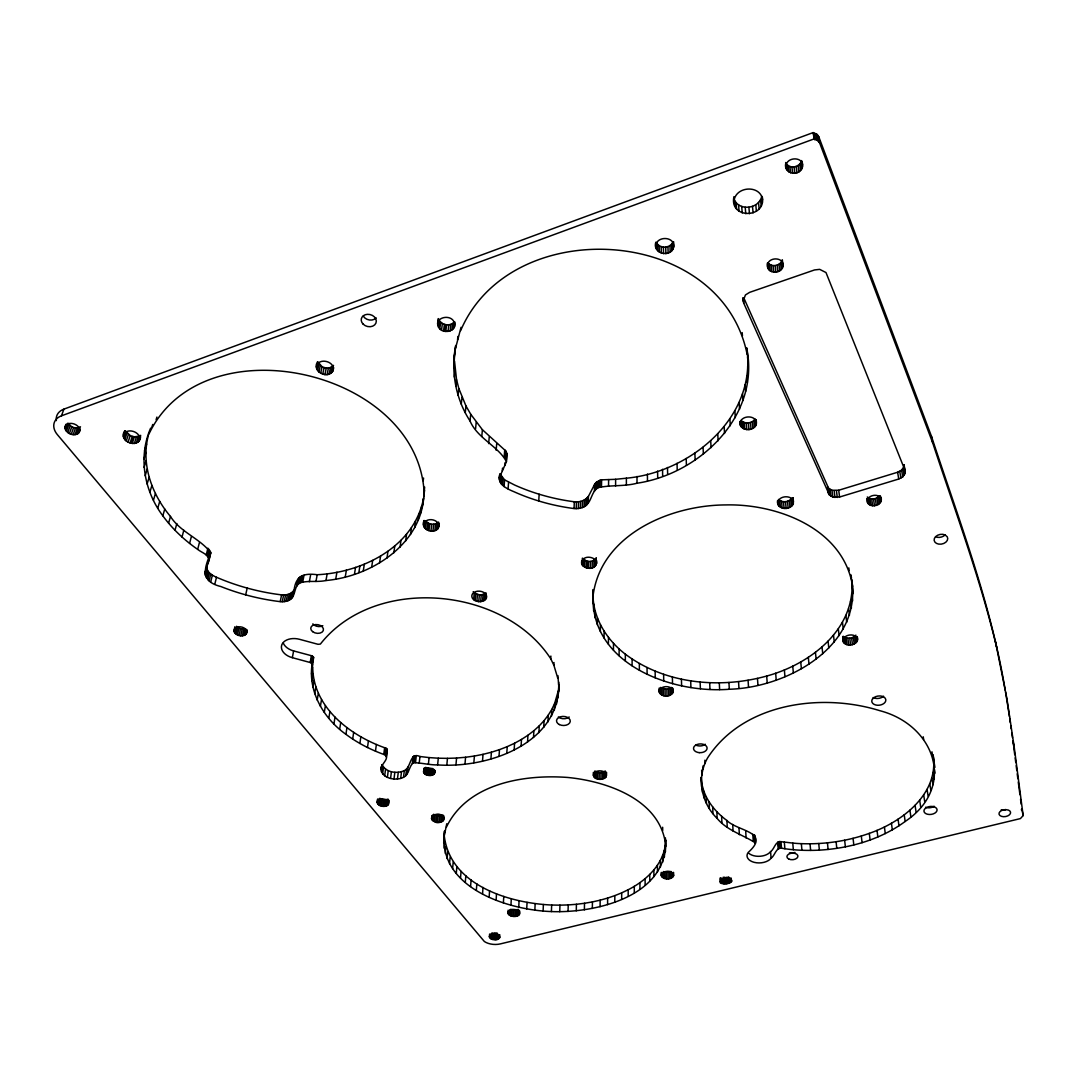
<?xml version="1.0" encoding="UTF-8"?>
<svg xmlns="http://www.w3.org/2000/svg" width="1077" height="1077" viewBox="0 0 1077 1077"><rect width="100%" height="100%" fill="white"/><g stroke="black" fill="none" stroke-linecap="round" stroke-linejoin="round"><path stroke-width="1.5" d="M628.187 896.306L628.187 889.737C647.196 880.124 665.532 862.542 665.68 839.845C667.834 896.468 595.864 913.242 551.411 911.573C507.092 909.984 436.683 887.313 444.545 830.946L443.697 842.887M625.333 660.955L625.347 654.183C607.536 640.452 593.952 619.773 593.037 596.833C591.623 664.738 672.533 693.844 729.304 689.253C787.099 687.638 862.34 646.563 851.732 579.561L853.024 593.629M626.37 484.96L626.383 478.201C690.438 472.264 757.454 417.243 746.644 347.804C760.658 415.332 700.144 473.799 637.019 483.223C624.431 486.602 611.009 484.865 598.502 487.558C592.525 490.452 591.865 498.261 588.244 503.147C584.919 507.846 578.618 509.233 573.179 508.438A181.421 146.351 1.4 0 1 513.998 491.731C506.984 488.837 497.049 484.273 499.62 474.917M621.671 899.403L621.698 892.846L628.187 889.737M614.779 902.189L614.832 895.62L621.698 892.846M619.1 655.705L619.14 648.933M613.446 650.104L613.513 643.332M615.586 486.064L615.64 479.305L626.383 478.201M655.906 247.091C654.708 235.796 675.037 235.567 673.69 247.01C671.24 258.238 652.07 253.889 655.826 242.204M607.576 904.626L607.643 898.07L614.832 895.62M592.888 603.618L593.131 589.59L592.983 596.375C600.468 534.609 670.271 505.059 725.844 504.925C777.769 503.632 843.614 528.834 852.607 586.359M605.664 777.217L605.732 772.196M606.082 776.732C608.074 770.284 596.618 768.991 593.71 773.501C591.812 779.91 603.16 781.229 606.082 776.732L606.122 773.38M606.513 775.669L606.553 772.317M608.397 644.181L608.492 637.409M602.541 779.034L602.635 772.33L605.328 770.997L605.234 777.702M604.022 778.483L604.116 771.778M608.532 486.333L608.626 479.575M659.245 691.999C659.272 684.905 673.192 684.784 673.085 691.972C670.5 698.96 656.458 696.59 659.218 688.068M600.872 779.317L600.979 772.613L602.635 772.33M600.064 906.713L600.172 900.17L607.643 898.07M604.022 637.961L604.116 631.176M661.291 875.668C661.722 869.987 673.34 869.893 673.637 875.655C671.119 881.08 659.178 879.64 661.251 872.37M601.491 486.602L601.612 479.844L615.64 479.305M597.466 779.034L597.573 772.33L594.827 771.011L594.692 777.715M600.32 631.472L600.428 624.7M599.135 779.317L599.256 772.626L597.573 772.33M593.319 775.682L593.387 772.33M593.804 776.759L593.871 773.407M597.331 624.754L597.452 617.983M599.943 486.992L600.077 480.234L601.612 479.844M592.323 908.463L592.444 901.907L600.172 900.17M595.944 778.483L596.066 771.792M593.589 610.794L593.737 604.009M596.052 489.187L596.2 482.415L600.077 480.234M595.191 566.125C600.751 559.138 587.409 554.103 582.98 559.461C577.487 566.448 590.761 571.429 595.191 566.125L595.339 559.34L596.295 558.101M597.183 488.298L597.331 481.54M595.083 617.848L595.218 611.063M596.146 564.886L596.241 560.821M596.052 560.673L596.106 557.953M596.631 563.5L596.685 560.78M598.502 487.558L598.637 480.8M148.182 436.05C140.979 464.524 151.938 494.639 170.476 516.448C180.29 532.24 200.51 538.702 210.823 552.864C203.351 569.491 200.968 581.688 220.866 586.534A174.649 127.315 13.3 0 0 279.374 601.545C284.166 602.191 290.103 601.329 292.782 596.793C295.421 592.444 294.91 585.376 300.052 582.832C308.332 580.288 317.473 582.415 325.968 580.516C373.436 576.303 425.832 541.381 423.894 488.971C413.366 368.428 201.184 321.7 148.559 434.839M584.367 909.836L584.515 903.28L592.444 901.907M592.135 567.862L592.283 561.077L595.339 559.34M594.41 491.287L594.558 484.529L596.2 482.415M595.123 490.183L595.271 483.425M593.831 567.148L593.965 560.363M423.719 497.103L424.648 487.087M590.236 568.239L590.398 561.454L592.283 561.077M586.346 567.875L586.521 561.09L582.361 558.142L582.159 564.927M588.244 503.147L588.419 496.376L594.558 484.529M587.315 568.064L587.477 561.279M588.271 568.239L588.432 561.454L586.521 561.09M583.195 566.165L583.384 559.38M585.767 505.719L585.955 498.947L588.419 496.376M584.623 567.162L584.798 560.39M576.262 910.832L576.437 904.29L584.515 903.28M587.14 504.507L587.315 497.736M582.361 507.577L582.549 500.805L585.955 498.947M581.607 563.54L581.688 560.821M584.165 506.742L584.353 499.984M568.037 911.452L568.239 904.922L576.437 904.29M580.395 508.182L580.597 501.411L582.549 500.805M578.322 508.532L578.537 501.774L580.597 501.411M559.744 911.707L559.959 905.165L568.239 904.922M574.068 508.519L574.31 501.747L573.422 501.667A180.613 146.203 1.4 0 1 514.483 484.96L504.601 479.871L500.24 474.163L499.701 480.907M576.208 508.654L576.424 501.882L578.537 501.774M65.091 426.936C67.972 419.465 82.539 424.998 79.159 432.483C74.273 438.352 61.389 431.689 66.06 424.257M499.405 477.623L506.446 461.696C498.597 446.416 477.326 438.339 470.03 420.972C455.638 398.84 450.671 371.336 455.706 345.488M453.74 367.701L454.871 351.694M557.967 697.802L558.936 684.622C558.667 744.315 487.787 768.386 437.612 764.912C429.467 765.074 421.336 762.678 413.312 762.758C408.802 766.42 409.247 774.525 403.525 777.311C395.636 781.565 379.239 778.092 381.352 766.811M558.667 691.38L558.734 682.158M551.411 911.573L551.666 905.03C509.125 903.105 450.509 885.456 444.316 836.264M554.359 710.241L554.642 703.496L558.236 691.044M556.526 704.102L556.796 697.357M558.626 684.864L557.913 675.602M543.104 911.061L543.387 904.518M551.491 716.192L551.774 709.447L554.642 703.496M557.805 678.308L553.874 665.223L553.995 662.517M547.937 721.927L548.233 715.182L551.774 709.447M553.874 665.223L550.764 658.787L550.885 656.068M534.852 910.173L535.161 903.63M543.737 727.392L544.06 720.648L548.233 715.182M733.949 196.647C728.914 219.573 767.08 218.537 762.206 196.472M538.917 732.575L539.254 725.844L544.06 720.648M526.72 908.921L527.057 902.378M533.519 737.449L533.869 730.718L539.254 725.844M518.831 915.087C522.547 909.93 511.965 907.763 508.909 910.846C505.234 916.002 515.762 918.142 518.831 915.087L519.087 910.186M519.545 914.306L519.72 911.034M743.157 301.035L745.432 294.963L749.632 292.352L814.508 269.95L819.678 269.358L825.992 272.548L904.909 470.097L904.99 473.597L902.741 476.869L898.743 479.023L839.589 497.022L832.804 497.049L829.398 494.962L743.709 303.081L742.901 297.737M740.074 424.163C739.657 414.766 757.441 414.308 756.337 424.096C754.021 432.523 738.472 431.042 739.886 421.47M625.347 654.183C665.196 684.097 719.598 689.065 766.689 676.046C807.723 664.872 851.274 633.114 852.149 586.844M514.968 916.419L515.331 909.89L516.825 909.661L516.462 916.19M538.756 500.98L539.133 494.222M517.768 915.733L518.131 909.203M527.568 741.986L527.932 735.254L533.869 730.718M518.724 907.292L519.087 900.749M511.871 916.19L512.248 909.661L515.331 909.89M513.406 916.419L513.769 909.89M508.452 914.306L508.64 911.048M509.3 915.1L509.596 910.2M510.929 905.313L511.319 898.756M510.471 915.733L510.848 909.203M521.093 746.159L521.483 739.441L527.932 735.254M507.954 913.431L508.156 910.159M723.475 883.827L723.179 877.243C749.619 882.238 705.758 888.619 725.265 877.58M503.376 902.97L503.78 896.427M514.16 749.955L514.577 743.238L521.483 739.441M496.901 939.642L499.876 937.259C499.014 932.965 490.977 932.574 489.308 936.492L491.624 939.265L496.901 939.642L497.211 934.769M498.045 939.252L498.368 934.378M498.974 938.7L499.176 935.455M499.593 938.027L499.795 934.769M206.703 565.667C206.111 574.27 216.14 577.003 222.481 579.763A173.922 127.248 13.4 0 0 280.747 594.773C285.526 595.419 291.45 594.544 294.115 590.021C295.798 575.737 303.876 572.91 317.203 574.728C362.693 572.52 414.308 546.779 423.544 498.314L422.682 505.073M492.862 939.656L493.293 933.153L497.318 933.153M496.093 900.305L496.524 893.748M494.208 939.858L494.639 933.355M506.782 753.361L507.227 746.644L514.577 743.238M495.595 939.844L496.012 933.355M140.562 436.952C139.404 449.688 117.178 441.53 124.77 430.827M489.833 938.027L490.062 934.782M490.6 938.713L490.924 933.84M491.624 939.265L492.068 932.763M489.133 897.303L489.591 890.746M499.028 756.364L499.486 749.646L507.227 746.644M489.402 937.273L489.618 934.028M786.008 167.07C785.16 156.528 804.344 155.842 802.459 166.962C800.198 176.776 783.76 174.461 785.631 163.879M482.536 893.991L483.008 887.435M783.046 266.342C784.473 257.134 769.126 256.366 767.484 264.686C766.137 273.841 781.35 274.595 783.046 266.342L782.333 259.786C780.798 265.736 772.088 267.621 768.076 263.057L768.722 269.613M381.002 769.49C380.168 764.751 390.13 758.531 385.122 754.91C371.161 749.982 357.806 743.184 345.919 734.312C321.969 717.336 305.235 687.018 313.609 657.36L311.401 655.691L293.617 650.925A14.566 9.76 9.9 0 1 283.278 643.104M311.536 674.121L313.609 657.36M490.924 758.922L491.408 752.217L499.486 749.646M139.727 439.645C140.791 431.635 126.696 427.246 123.465 434.866M476.33 890.383L476.842 883.827M508.075 488.945L508.586 482.186M482.509 761.062L483.034 754.344L491.408 752.217M504.076 486.629L504.601 479.871M506.352 460.471L506.89 453.727L505.746 450.953L482.415 429.736L470.73 414.255L465.978 405.989L458.856 388.568L456.527 379.535L454.521 361.037M506.446 461.696L506.89 453.727M777.756 503.43C777.648 494.841 794.328 494.289 793.332 503.39C790.841 511.131 776.207 509.865 777.513 500.724M504.211 456.446L504.75 449.701M470.582 886.506L471.093 879.936M502.555 485.404L503.094 478.646M505.221 457.698L505.746 450.953M504.857 465.358L505.073 462.652M505.934 459.058L506.459 452.313M205.007 572.439L209.14 559.636C208.036 554.09 201.48 552.568 197.67 549.391C184.382 540.129 172.374 528.942 162.829 515.816C144.183 491.072 138.044 456.998 150.632 428.121M499.378 479.265L499.822 473.867M500.347 482.509L500.886 475.751M502.299 470.797L502.515 468.105M501.303 484.017L501.855 477.259M755.354 842.901C743.763 835.146 726.84 830.461 717.161 818.412C701.1 803.038 696.375 777.284 707.67 757.804C743.238 702.998 821.307 692.444 879.869 710.699C934.823 725.023 956.82 786.977 905.165 821.468C880.434 839.683 849.74 848.299 819.368 850.157C806.727 850.736 793.991 850.345 781.498 848.191C775.857 847.505 774.888 855.784 771.065 858.248A12.655 7.606 -2.8 0 1 754.237 862.354A12.655 7.606 -2.8 0 1 748.205 852.432C771.361 831.754 737.341 831.323 726.921 820.512C713.055 810.389 701.652 794.866 701.221 777.163M473.853 762.745L474.405 756.041L483.034 754.344M465.291 882.373L465.829 875.789M496.147 450.267L496.726 443.522M460.512 877.997L461.077 871.414M484.125 600.616L484.704 593.831L485.969 592.862L485.404 599.633C482.2 602.514 476.949 602.258 473.651 599.66A7.458 5.264 5.1 0 1 473.84 592.538A7.458 5.264 5.1 0 1 483.883 592.512A7.458 5.264 5.1 0 1 485.404 599.633M480.679 601.666L481.271 594.881L484.704 593.831M482.509 601.303L483.088 594.517M478.753 601.666L479.346 594.881L474.257 592.888A7.431 5.264 5.2 0 1 473.18 591.69M464.981 763.97L465.574 757.266L474.405 756.041M456.285 873.407L456.85 866.81M475.105 600.629L475.711 593.858M452.609 868.627L453.202 862.031M476.855 601.316L477.448 594.531M449.54 863.687L450.146 857.09M473.651 599.66L474.257 592.888M488.648 443.589L489.254 436.858M445.299 853.442L445.918 846.818M447.103 858.611L447.709 852.001M455.961 764.751L456.567 758.046L465.574 757.266M481.769 436.468L482.415 429.736M444.155 848.178L444.788 841.568M443.912 837.583L446.753 823.743M442.23 821.576L442.876 814.912L439.914 815.706L435.068 814.926L434.394 821.576C438.958 825.17 449.042 818.924 441.395 815.222C436.818 811.6 426.707 817.887 434.394 821.576M443.32 820.836L443.805 815.841M439.254 822.357L439.914 815.706M440.843 822.088L441.489 815.437M446.82 765.06L447.467 758.356L456.567 758.046M435.916 822.101L436.575 815.451M475.549 428.915L476.222 422.197M436.75 822.236L437.41 815.585M437.585 822.37L438.231 815.706M432.133 819.947L432.644 814.952M437.612 764.912L438.299 758.208L447.467 758.356M433.102 820.849L433.775 814.185M470.03 420.972L470.73 414.255M434.098 774.026C437.491 768.83 427.421 766.151 424.298 769.53C420.945 774.726 430.975 777.379 434.098 774.026L434.516 770.001M434.745 773.192L435.014 770.513M431.554 818.937L431.904 815.612M430.463 775.44L431.163 768.749L432.577 768.493L431.877 775.198M433.116 774.713L433.681 769.355M428.39 764.293L429.104 757.589L438.299 758.208M427.461 775.198L428.175 768.507L425.644 767.336M428.956 775.44L429.656 768.749L431.163 768.749M424.055 773.205L424.634 767.847M424.93 774.04L425.509 768.682M426.088 774.713L426.802 768.022M465.264 412.693L465.978 405.989M461.266 404.104L462.006 397.4M423.53 772.276L423.975 768.251M419.209 763.216L419.949 756.512C409.583 751.638 411.481 767.416 404.319 770.62C397.063 773.986 386.28 772.572 382.254 765.02L381.379 771.711M415.507 762.57L416.274 755.852M458.088 395.259L458.856 388.568M771.065 858.248L770.593 851.624C774.255 849.268 774.915 842.564 779.56 841.554C786.802 842.241 794.045 843.506 801.355 843.654C824.376 844.503 847.599 841.15 869.301 833.356C901.947 822.088 939.534 793.682 933.059 754.842L934.136 761.56M412.343 763.445L413.11 756.741M455.759 386.212L456.527 379.535M412.747 763.054L413.514 756.35M413.312 762.758L414.08 756.054M413.985 762.57L414.753 755.866M436.481 529.924L437.262 523.153L438.568 522.103L437.787 528.874C432.308 534.502 420.124 528.942 424.015 520.608M454.306 377.017L455.086 370.34M454.077 358.358L455.342 349.029L461.037 327.327M437.787 528.874L439.106 523.516M438.649 527.568L439.308 523.422M455.342 349.029L455.733 345.704M405.733 775.75L406.527 769.045M434.825 530.678L435.62 523.907L437.262 523.153M457.537 339.767L457.927 336.441M407.187 773.824L407.968 767.12M400.698 778.415L401.506 771.724M430.908 531.082L431.729 524.311L435.62 523.907M403.525 777.311L404.319 770.62M432.927 531.069L433.721 524.297M397.453 778.994L398.275 772.29M428.013 530.328L428.834 523.557M428.929 530.692L429.75 523.92L425.227 520.851L424.378 527.622M453.444 328.727L454.252 322.104C450.321 326.466 442.485 325.429 439.403 320.556L438.541 327.179C442.485 335.189 458.667 331.097 453.915 321.673C449.984 313.582 433.681 317.728 438.541 327.179M454.413 327.112L455.019 322.144M425.536 528.901L426.384 522.13M450.132 330.976L450.953 324.339M427.098 529.951L427.919 523.18M451.977 330.033L452.798 323.41M377.677 798.972C374.634 805.34 383.977 808.464 388.03 804.963L388.662 799.969M388.03 804.963L389.066 800.817M423.503 524.674L424.19 520.514M423.678 526.168L424.365 520.756M448.019 331.46L448.84 324.823M393.994 778.994L394.828 772.303M384.435 806.35L385.283 799.686L386.697 799.444L385.849 806.108M444.666 331.231L445.515 324.608M445.77 331.46L446.618 324.837M387.074 805.636L387.908 798.959M390.561 778.429L391.409 771.738M381.42 806.108L382.281 799.444L379.723 798.313L378.848 804.977M418.172 520.353L419.034 513.581M423.221 480.719L423.571 478.026M443.562 331.002L444.411 324.365M382.927 806.35L383.775 799.686L385.283 799.686M420.824 512.84L421.686 506.069M387.397 777.325L388.245 770.634M377.96 804.169L378.606 799.161M382.631 773.851L383.506 767.161M385.122 754.91L385.997 748.205C350.833 736.049 313.232 707.966 312.72 667.363M414.726 527.582L415.614 520.81M385.728 755.26L385.997 748.205M386.172 755.691L386.589 748.555M380.033 805.65L380.895 798.972M386.455 756.162L387.047 748.973M441.53 330.087L442.391 323.45M386.414 757.131L387.316 749.457M384.691 775.777L385.553 769.072M424.163 493.535L424.567 490.345M410.539 534.475L411.441 527.703M381.541 767.336L381.891 764.657M377.408 803.254L377.852 799.915M383.762 754.452L384.637 747.734M439.82 328.781L440.681 322.158M857.575 639.348C856.04 632.091 841.46 634.38 843.331 641.959C847.007 648.098 860.106 644.517 857.225 636.628M437.585 323.544L438.245 318.577M437.774 325.402L438.649 318.779M375.456 751.181L376.371 744.476M405.639 541.004L406.541 534.232M400.052 547.143L400.981 540.371M881.309 499.836C880.044 492.189 865.518 494.962 867.537 502.582C871.024 509.125 884.015 504.83 880.892 497.13M393.819 552.851L394.761 546.079M367.486 747.519L368.428 740.801M233.978 630.772C235.096 624.512 246.135 626.195 247.037 631.903C245.879 638.122 234.907 636.453 233.978 630.772L234.894 626.706M359.88 743.48L360.849 736.762M386.98 558.101L387.949 551.33M904.99 473.597L904.101 465.049M352.677 739.064L353.673 732.347M379.575 562.881L380.571 556.109M345.919 734.312L346.956 727.594M371.659 567.162L372.696 560.39M363.272 570.931L364.336 564.16M339.672 729.237L340.722 722.519M358.856 572.547L359.933 565.775M333.951 723.879L335.028 717.147M354.454 574.162L355.558 567.391M316.436 367.082C317.513 357.012 335.58 360.957 333.089 370.501C328.431 380.06 311.199 371.646 317.553 361.751M328.808 718.251L329.912 711.507M324.285 712.382L325.402 705.637M345.273 576.841L346.404 570.07M320.394 706.31L321.525 699.565M317.176 700.063L318.334 693.319M312.02 667.592L312.411 664.132L310.943 662.718L292.338 657.684A14.62 9.76 9.9 0 1 281.851 644.706A14.62 9.76 9.9 0 1 299.527 639.307L318.025 644.302L320.381 644.073C374.85 574.647 503.807 586.494 550.764 658.787M314.659 693.696L315.83 686.938M335.755 578.968L336.926 572.183M312.868 687.22L314.04 680.462M311.818 680.677L313.003 673.933M310.943 662.718L312.142 655.96M325.968 580.516L327.179 573.745M311.59 663.109L312.788 656.351M312.088 663.594L313.286 656.835M310.189 662.449L311.401 655.691M315.951 581.499L317.203 574.728M309.341 581.742L310.62 574.956M292.338 657.684L293.617 650.925M301.331 582.32L302.624 575.549M302.731 581.97L304.024 575.199M297.992 584.286L299.312 577.514M298.935 583.492L300.241 576.72M300.052 582.832L301.358 576.06M292.782 596.793L294.115 590.021M296.767 586.171L298.087 579.399M297.265 585.188L298.585 578.416M289.498 600.037L290.83 593.265M290.857 599.108L292.177 592.337M291.961 598.018L293.281 591.246M286.145 601.316L287.492 594.544M332.228 372.036L333.291 366.705M332.658 371.269L333.453 367.27M333.089 370.501L333.614 367.836M287.909 600.778L289.255 594.006M329.131 374.177L330.464 367.513L333.56 365.372M284.261 601.639L285.607 594.867M330.881 373.288L332.214 366.624M280.235 601.612L281.595 594.841M327.098 374.648L328.431 367.971L330.464 367.513M282.268 601.733L283.628 594.962M324.904 374.661L326.264 367.984L328.431 367.971M320.677 373.329L322.05 366.665L318.119 362.182L316.732 368.859M322.723 374.204L324.083 367.54L322.05 366.665M318.927 372.09L320.313 365.426M317.58 370.555L318.967 363.891M245.26 634.878L246.445 629.466M246.256 634.057L247.145 629.991M242.392 635.78L243.887 629.008L245.435 628.699L243.954 635.47M239.027 635.484L240.521 628.726L236.482 626.302M240.723 635.78L242.217 629.022L243.887 629.008M236.051 634.084L237.559 627.312M245.691 594.841L247.198 588.069M237.438 634.905L238.932 628.147M234.261 631.943L235.163 627.878M234.961 633.074L236.173 627.662M214.848 584.03L216.49 577.259M209.086 580.853L210.755 574.081M210.702 581.957L212.371 575.185M206.555 578.255L208.238 571.483M207.699 579.614L209.369 572.843M204.913 573.879L208.292 561.009M208.871 558.532L210.553 551.761M205.142 575.36L206.838 568.589M208.198 562.908L209.894 556.136M209.14 559.636L210.823 552.864M205.694 576.828L207.376 570.056M206.219 554.924L207.928 548.166M207.363 556.055L209.059 549.283M208.251 557.267L209.948 550.495M377.246 802.311C378.606 797.101 389.659 798.515 388.662 804.142M197.67 549.391L199.407 542.633M189.579 543.427L191.356 536.656M182 537.06L183.817 530.288M174.999 530.301L176.843 523.543M168.591 523.207L170.476 516.448M162.829 515.816L164.754 509.058M157.767 508.156L159.719 501.397M153.446 500.267L155.411 493.522M149.878 492.202L151.884 485.458M147.118 484.004L149.138 477.259M145.18 475.724L147.226 468.98M144.103 467.405L146.149 460.66M144.56 450.873L146.62 444.141M151.897 427.152L152.719 424.473M143.887 459.098L145.947 452.367M156.111 419.747L156.919 417.068M139.054 441.072L140.683 435.364M136.267 443.064L138.381 436.333L139.97 435.512L137.869 442.23M132.256 443.495L134.369 436.777L138.381 436.333M134.356 443.495L136.469 436.764M130.102 443.078L132.242 436.36L134.369 436.777M131.179 443.293L133.306 436.562M128.055 442.27L130.196 435.552L125.982 431.392L123.815 438.11M124.797 439.699L126.965 432.967M126.251 441.112L128.405 434.394M124.124 433.425L124.999 430.733M123.357 436.454L125.094 431.083M78.136 433.519L80.035 428.148M79.159 432.483L80.102 429.79M734.191 199.878C736.803 185.984 760.618 184.961 762.529 199.703M75.04 434.65L77.409 427.932L80.506 426.815M76.736 434.26L79.106 427.556M71.23 434.287L73.626 427.569L77.409 427.932M73.155 434.664L75.538 427.946M69.372 433.56L71.782 426.842L67.918 423.126L65.482 429.844M66.411 431.258L68.82 424.553M67.73 432.523L70.153 425.819M65.037 428.363L66.491 424.338M734.864 206.259L734.352 199.81C739.616 211.415 759.056 208.736 761.695 196.512L762.328 202.961M995.215 640.398L1006.914 698.636L1014.265 747.451L1023.15 815.585L1020.417 818.587L500.361 943.896A13.489 7.647 2.9 0 1 484.354 941.5L57.364 434.637A19.319 13.53 19.8 0 1 61.456 415.83L63.92 409.125L813.148 132.592L816.878 134.302L818.735 136.671L931.43 436.198C958.893 519.976 990.813 602.932 1005.231 690.276M787.408 170.57L786.627 164.189C790.814 169.277 800.13 166.935 801.611 160.581L802.459 166.962M446.443 827.055C467.485 783.356 523.96 774.201 567.714 777.459C607.563 781.31 661.601 800.076 665.801 846.468M460.646 330.639C510.754 212.64 721.213 224.985 747.155 354.468M743.87 298.019L828.563 488.191L831.969 490.277L838.714 490.25L897.612 472.251L901.597 470.097L903.832 466.839M1021.346 809.81L1021.804 808.894L1023.15 815.585M754.721 836.681L754.815 835.389M423.853 523.22C427.084 517.256 438.568 519.101 438.999 526.128M656.499 249.029L656.378 242.5C659.514 248.774 669.692 248.585 672.842 242.419L673.044 248.949M741.528 427.219L741.043 420.488C744.907 424.311 752.177 423.557 755.139 418.993L755.677 425.725M779.088 506.244L778.483 499.472C782.212 502.999 789.037 502.272 791.999 498.099L792.672 504.871M867.308 496.982C870.647 500.213 876.705 499.365 879.438 495.757L880.474 502.528M843.318 636.305C846.859 639.375 852.903 638.688 855.878 635.147M883.53 696.159L882.992 696.684A7.041 4.631 -6.9 0 1 873.097 697.559M660.591 694.234L660.484 687.476L666.865 689.253L671.496 687.463L671.658 694.221M61.456 415.83L814.064 138.92L817.806 140.643L819.678 142.999L932.722 442.943C955.003 510.7 979.989 577.716 996.615 647.183M664.334 878.361L664.213 871.764L671.065 871.522L671.2 878.118M588.432 561.454L590.398 561.454M479.346 594.881L481.271 594.881M599.256 772.626L600.979 772.613M551.666 905.03L559.959 905.165M574.31 501.747L576.424 501.882M1005.676 809.608L1008.422 810.079A5.829 3.487 -8.3 0 1 1007.789 815.881A5.829 3.487 -8.3 0 1 999.106 814.374A5.829 3.487 -8.3 0 1 1005.676 809.608A5.816 3.487 -8.4 0 1 1001.179 809.904M419.949 756.512L429.104 757.589M382.281 799.444L383.775 799.686M428.175 768.507L429.656 768.749M240.521 628.726L242.217 629.022M429.75 523.92L431.729 524.311M324.083 367.54L326.264 367.984M925.587 807.252L926.274 807.521A6.583 4.012 -6.9 0 0 934.149 806.242M71.782 426.842L73.626 427.569M130.196 435.552L132.242 436.36M945.067 534.932L947.221 536.763A6.879 4.887 -10.9 0 1 941.231 544.141A6.879 4.887 -10.9 0 1 934.419 538.392A6.879 4.887 -10.9 0 1 945.067 534.932A6.852 4.887 -11 0 1 935.563 536.763M1014.265 747.451L1012.892 740.707L1013.511 745.392M931.43 436.198L932.722 442.943M903.98 464.685L905.259 471.82M902.984 468.562L904.128 475.32M901.597 470.097L902.741 476.869M850.992 575.226L851.49 578.12M899.766 471.363L900.897 478.134M897.612 472.251L898.743 479.023M933.84 760.631L934.917 767.362M931.955 751.8L932.601 755.839M1005.528 691.865L1009.472 716.622M933.907 766.461L934.971 773.178M933.247 772.29L934.311 779.008M931.874 778.092L932.924 784.796M923.231 736.789L923.662 739.495M929.801 783.8L930.851 790.505M927.068 789.414L928.105 796.118M880.299 495.783L881.121 501.209M878.361 496.941L879.397 503.713M923.676 794.893L924.699 801.584M876.947 497.911L877.97 504.682M875.291 498.597L876.301 505.382M919.677 800.198L920.673 806.875M873.487 498.961L874.497 505.732M818.735 136.671L819.678 142.999M817.995 135.365L818.937 141.693M871.67 498.961L872.666 505.746M816.878 134.302L817.806 140.643M915.073 805.3L916.056 811.977M869.96 498.624L870.956 505.396M815.464 133.588L816.393 139.916M868.479 497.951L869.462 504.723M867.51 498.341L868.304 503.767M866.85 498.557L867.537 502.582M813.849 133.238L814.764 139.566M813.633 133.198L814.549 139.525M813.445 133.104L814.36 139.431M813.148 132.592L814.212 139.283M909.917 810.173L910.873 816.851M1009.688 718.144L1010.334 722.694M1010.764 725.723L1011.195 728.752M1011.828 733.235L1012.474 737.718M904.222 814.804L905.165 821.468M898.056 819.153L898.972 825.817M891.433 823.191L892.321 829.855M1013.915 748.502L1014.736 754.748M1015.153 757.871L1015.759 762.556M1019.932 794.718L1018.263 781.969M1020.552 799.444L1021.184 804.169M802.19 161.846L802.607 165.037M800.911 162.439L801.759 168.82M799.713 164.094L800.548 170.489M884.405 826.921L885.267 833.585M1016.176 765.734L1016.809 770.607M1017.213 773.851L1017.846 778.725M798.084 165.468L798.905 171.849M850.857 575.037L851.382 579.116M848.811 567.889L849.161 570.608M838.714 490.25L839.589 497.022M851.759 594.1L852.621 600.899M856.875 636.588L857.4 640.667M796.145 166.423L796.967 172.818M856.04 636.507L856.74 641.932M836.439 490.708L837.3 497.48M850.574 601.316L851.436 608.115M854.775 636.278L855.636 643.063M853.334 637.207L854.182 643.992M794.032 166.935L794.839 173.33M877.015 830.327L877.849 836.977M834.136 490.722L834.985 497.493M848.609 608.438L849.457 615.223M851.611 637.867L852.459 644.652M791.891 166.948L792.685 173.343M831.969 490.277L832.804 497.049M849.753 638.203L850.588 644.988M845.889 615.411L846.737 622.21M830.057 489.416L830.892 496.187M789.845 166.464L790.639 172.858M847.868 638.217L848.703 645.002M828.563 488.191L829.398 494.962M827.567 486.696L828.401 493.468M846.091 637.88L846.912 644.665M869.301 833.356L870.108 840.006M788.054 165.521L788.835 171.916M845.31 637.557L846.132 644.342M844.543 637.234L845.364 644.019M842.456 622.21L843.264 629.008M843.479 637.665L844.139 643.09M842.672 636.534L843.331 641.959M785.672 162.533L786.439 168.914M838.31 628.806L839.104 635.592M861.304 836.035L862.085 842.685M833.49 635.134L834.271 641.919M853.065 838.323L853.819 844.974M828.051 641.178L828.805 647.964M844.651 840.235L845.378 846.872M781.687 261.482L782.4 268.038M780.556 262.99L781.256 269.546M822.007 646.914L822.747 653.699M779.008 264.228L779.708 270.785M777.177 265.104L777.863 271.673M836.102 841.729L836.789 848.366M815.424 652.299L816.124 659.084M775.171 265.575L775.844 272.131M773.111 265.575L773.784 272.144M771.172 265.144L771.832 271.7M793.062 497.776L793.466 501.842M827.446 842.833L828.105 849.47M792.793 497.655L793.332 503.39M769.449 264.282L770.095 270.839M808.315 657.32L808.989 664.092M791.433 498.759L792.107 505.544M790.868 499.432L791.541 506.203M767.309 263.192L767.793 268.119M760.55 199.649L761.17 206.097M789.333 500.522L789.993 507.294M787.502 501.29L788.162 508.061M758.531 202.463L759.15 208.911M818.735 843.52L819.368 850.157M785.51 501.694L786.156 508.465M800.736 661.938L801.382 668.709M755.785 204.751L756.391 211.213M783.477 501.694L784.11 508.479M781.539 501.303L782.158 508.088M779.829 500.549L780.448 507.321M752.5 206.38L753.092 212.856M810.025 843.803L810.631 850.426M777.809 500.859L778.173 504.911M792.739 666.138L793.359 672.91M748.892 207.242L749.457 213.704M801.355 843.654L801.934 850.292M745.203 207.255L745.755 213.731M784.366 669.894L784.945 676.666M741.69 206.447L742.228 212.909M792.78 843.103L793.332 849.74M756.216 419.734L756.431 422.426M756 420.057L756.337 424.096M738.566 204.859L739.091 211.321M775.669 673.206L776.207 679.977M753.981 420.447L754.519 427.165M736.076 202.597L736.587 209.059M743.318 298.141L743.709 303.081M747.613 357.16L748.138 363.824M752.406 421.632L752.931 428.363M747.667 366.49L748.192 373.167M784.339 842.133L784.864 848.77M750.507 422.467L751.032 429.198M746.819 375.738L747.344 382.443M742.188 332.605L742.443 335.916M781 841.554L781.498 848.191M748.434 422.911L748.946 429.642M745.096 384.866L745.607 391.57M779.56 841.554L780.058 848.191M766.689 676.046L767.201 682.805M778.873 841.716L779.371 848.353M778.267 841.985L778.765 848.622M777.796 842.335L778.294 848.972M746.307 422.911L746.805 429.642M742.511 393.805L743.009 400.509M744.288 422.494L744.772 429.225M743.386 422.076L743.87 428.808M742.484 421.659L742.968 428.39M739.091 402.502L739.562 409.22M740.249 421.74L740.545 425.778M757.468 678.402L757.952 685.16M734.864 410.916L735.322 417.647M748.071 680.26L748.515 687.032M729.883 419.007L730.314 425.738M754.492 835.012L755.139 843.318M754.008 834.688L754.425 841.339M752.823 834.271L753.227 840.922M724.161 426.721L724.565 433.466M738.553 681.62L738.957 688.391M745.715 831.35L746.105 838M717.767 434.031L718.13 440.776M738.997 828.078L739.374 834.729M728.941 682.481L729.304 689.253M732.723 824.457L733.074 831.107M710.712 440.897L711.062 447.642M731.054 877.943L731.216 881.242M730.623 878.765L730.785 882.063M726.921 820.512L727.244 827.176M729.775 877.849L730.018 882.79M719.301 682.831L719.624 689.59M728.644 876.813L728.967 883.396M727.689 883.827L727.379 877.23L725.979 877.459L726.288 884.042M724.552 877.459L724.848 884.042M721.63 816.272L721.94 822.936M703.066 447.278L703.375 454.023M722.034 878.469L722.263 883.409M721.052 877.863L721.28 882.803M720.459 878.778L720.607 882.076M720.136 877.957L720.284 881.255M716.865 811.735L717.161 818.412M709.676 682.67L709.972 689.428M712.691 806.956L712.974 813.62M694.88 453.161L695.15 459.906M709.11 801.921L709.38 808.598M704.883 760.187L705.018 763.553M706.162 796.697L706.431 803.375M700.131 681.997L700.387 688.755M702.944 765.989L703.066 769.341M703.873 791.285L704.129 797.963M701.666 770.136L701.854 775.171M702.258 785.725L702.5 792.416M701.235 777.634L701.571 786.735M686.184 458.492L686.412 465.251M690.694 680.812L690.922 687.57M673.623 241.733L673.69 247.01M672.25 243.294L672.452 249.81M671.658 244.156L671.846 250.685M677.029 463.285L677.231 470.043M669.988 245.583L670.177 252.099M681.431 679.129L681.62 685.887M667.955 246.579L668.144 253.108M665.707 247.104L665.882 253.633M663.392 247.118L663.54 253.647M673.017 689.267L673.085 691.972M672.735 688.513L672.829 692.565M667.484 467.485L667.646 474.243M672.385 676.948L672.533 683.72M672.465 687.745L672.587 693.157M661.157 246.62L661.305 253.149M670.204 688.324L670.352 695.082M673.556 872.357L673.637 875.655M673.112 873.299L673.192 876.597M668.629 688.93L668.763 695.702M659.151 245.623L659.286 252.153M672.25 872.491L672.358 877.432M662.53 469.289L662.665 476.047M666.865 689.253L667 696.011M657.522 244.223L657.657 250.753M669.652 872.007L669.773 878.59M665.061 689.253L665.182 696.011M668.09 872.249L668.211 878.845M663.607 674.283L663.728 681.054M663.311 688.943L663.432 695.702M666.475 872.249L666.582 878.845M665.398 837.839L665.465 841.164M665.344 845.122L665.465 851.745M661.749 688.338L661.87 695.096M664.913 872.007L665.034 878.603M664.334 850.345L664.442 856.969M657.589 471.093L657.71 477.851M663.526 871.522L663.634 878.118M662.651 827.244L662.705 830.569M662.651 855.461L662.759 862.085M659.636 689.132L659.703 693.184M662.422 872.491L662.503 877.432M661.655 873.299L661.695 876.597M660.336 860.469L660.43 867.066M655.139 671.146L655.233 677.918M657.401 865.302L657.482 871.912M653.86 869.974L653.941 876.57M647.412 474.095L647.479 480.854M649.754 874.43L649.808 881.013M647.035 667.552L647.102 674.323M645.096 878.657L645.136 885.24M639.348 663.513L639.375 670.284M639.926 882.628L639.953 889.198M636.992 476.465L637.019 483.223M634.286 886.331L634.299 892.9M632.105 659.043L632.105 665.815M56.327 420.609A19.238 13.516 20 0 1 63.92 409.125M376.196 317.89A7.593 6.099 14.5 0 1 363.245 316.073M705.287 744.234A6.758 4.402 -1.8 0 1 699 745.93L697.304 745.634A6.758 4.402 -1.8 0 1 695.809 745.069M770.593 851.624A12.614 7.62 -2.8 0 1 748.878 853.361M794.92 852.432A5.493 3.298 -3.5 0 1 789.454 852.863M322.804 625.683A6.395 4.348 9.7 0 1 312.828 623.893M569.194 716.986A6.866 4.55 1.9 0 1 558.33 716.999M872.599 698.838L871.953 700.023A7.068 4.631 -6.8 0 0 875.48 704.923A7.068 4.631 -6.8 0 0 883.921 703.443L884.998 702.392A7.068 4.631 -6.8 0 0 882.13 696.281A7.068 4.631 -6.8 0 0 872.599 698.838M933.759 806.7L932.157 806.431A6.61 4.012 -6.9 0 0 924.793 808.908A6.61 4.012 -6.9 0 0 925.924 813.673L927.284 814.199A6.61 4.012 -6.9 0 0 936.236 811.991A6.61 4.012 -6.9 0 0 933.759 806.7M699.242 752.648L697.546 752.352A6.785 4.389 -1.8 0 1 694.1 746.617A6.785 4.389 -1.8 0 1 703.066 744.234L704.573 744.799A6.785 4.389 -1.8 0 1 706.499 749.969A6.785 4.389 -1.8 0 1 699.242 752.648M363.097 324.096A7.62 6.099 14.3 0 0 375.913 323.14A7.62 6.099 14.3 0 0 367.311 314.336A7.62 6.099 14.3 0 0 363.097 324.096M788.781 859.042A5.506 3.298 -3.5 0 0 797.815 856.861A5.506 3.298 -3.5 0 0 790.653 853.361A5.506 3.298 -3.5 0 0 788.781 859.042M312.599 631.634A6.422 4.348 9.6 0 0 323.262 630.637A6.422 4.348 9.6 0 0 315.453 624.566A6.422 4.348 9.6 0 0 312.599 631.634M559.353 724.565A6.893 4.55 1.9 0 0 570.245 721.55A6.893 4.55 1.9 0 0 560.565 716.757A6.893 4.55 1.9 0 0 559.353 724.565"/></g></svg>
